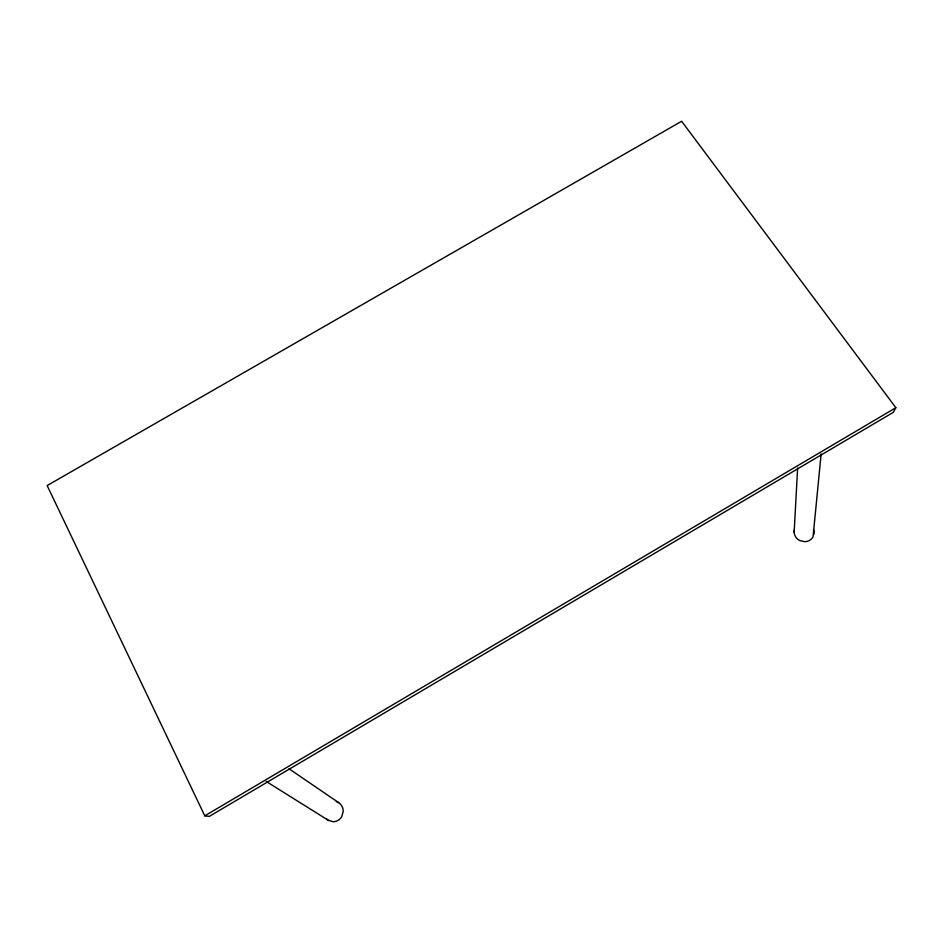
<?xml version="1.0" encoding="UTF-8"?>
<svg xmlns="http://www.w3.org/2000/svg" width="943" height="943" viewBox="0 0 943 943"><rect width="100%" height="100%" fill="white"/><g stroke="black" fill="none" stroke-linecap="round" stroke-linejoin="round"><path stroke-width="1.41" d="M821.129 453.948L813.066 536.791A9.854 9.171 16.5 0 1 804.803 541.706L799.723 540.528A10.267 9.56 16.5 0 1 794.136 532.43L797.637 467.952M813.88 534.492L814.021 532.041A10.267 9.56 16.5 0 0 813.491 529.601M794.136 532.43L794.289 529.978M895.85 407.706L893.221 412.397L209.24 816.426L204.784 815.836L47.15 485.562L681.636 121.258L895.85 407.706L204.784 815.836M336.309 801.574L338.62 802.611A10.503 9.866 -69.9 0 1 343.205 811.51L341.755 816.65A10.09 9.477 -69.9 0 1 333.174 821.742L328.364 820.327L266.162 781.405M289.006 768.757L338.62 802.611M328.364 820.327A10.503 9.866 -69.9 0 1 326.408 818.677"/></g></svg>
